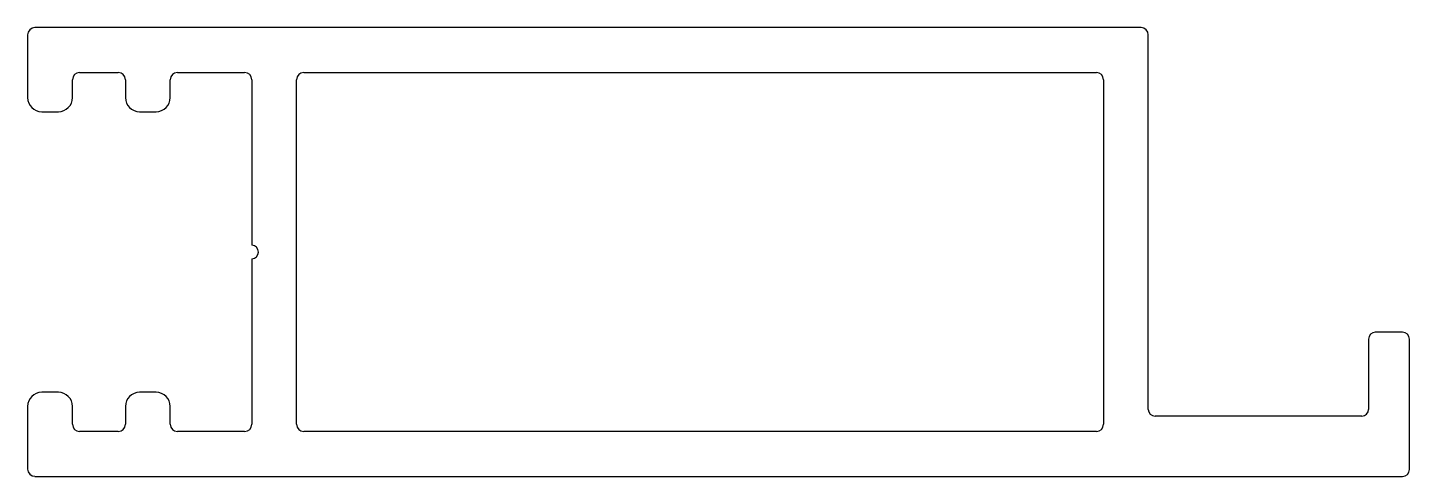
# Model space of a CAD drawing. Extents: x -38 to 40.3, y 10.7 to 36.1.
import ezdxf

# ---------------------------------------------------------------- set-up
doc = ezdxf.new("R2010")
doc.units = 0
doc.layers.get('0').update_dxf_attribs({"linetype": 'CONTINUOUS'})

msp = doc.modelspace()

# ---------------------------------------------------------------- linework, layer by layer
at = {"linetype": 'CONTINUOUS'}
for p, q in [((-6.226, 36.075), (-37.569, 36.075)), ((25.118, 36.075), (-6.226, 36.075)), ((-37.976, 35.669), (-37.976, 32.115)), ((25.524, 14.467), (25.524, 35.669)), ((-35.436, 32.115), (-35.436, 33.129)), ((-35.029, 33.535), (-32.842, 33.535)), ((-32.436, 33.129), (-32.436, 32.115)), ((-29.896, 32.115), (-29.896, 33.129)), ((-29.489, 33.535), (-25.682, 33.535)), ((-25.276, 33.129), (-25.276, 23.756)), ((-37.176, 31.315), (-36.236, 31.315)), ((-31.636, 31.315), (-30.696, 31.315)), ((-25.276, 22.994), (-25.276, 13.622)), ((39.933, 18.828), (38.384, 18.828)), ((38.003, 18.447), (38.003, 14.467)), ((40.314, 11.056), (40.314, 18.447)), ((-36.236, 15.435), (-37.176, 15.435)), ((-30.696, 15.435), (-31.636, 15.435)), ((-37.976, 14.635), (-37.976, 11.082)), ((-35.436, 13.622), (-35.436, 14.635)), ((-32.436, 14.635), (-32.436, 13.622)), ((-29.896, 13.622), (-29.896, 14.635)), ((37.622, 14.086), (25.905, 14.086)), ((-32.842, 13.215), (-35.029, 13.215)), ((-25.682, 13.215), (-29.489, 13.215)), ((-37.569, 10.675), (39.933, 10.675))]:
    msp.add_line(p, q, dxfattribs=at)
for p, q in [((-22.736, 13.622), (-22.736, 33.129)), ((-22.329, 33.535), (22.578, 33.535)), ((22.984, 33.129), (22.984, 13.622)), ((22.578, 13.215), (-22.329, 13.215))]:
    msp.add_line(p, q)
for centre, radius, start, end in [((-37.569, 35.669), 0.406, 90, 180), ((25.118, 35.669), 0.406, 0, 90), ((-35.029, 33.129), 0.406, 90, 180), ((-32.842, 33.129), 0.406, 360, 90), ((-29.489, 33.129), 0.406, 90, 180), ((-25.682, 33.129), 0.406, 360, 90), ((-37.176, 32.115), 0.8, 180, 270), ((-36.236, 32.115), 0.8, 270, 0), ((-31.636, 32.115), 0.8, 180, 270), ((-30.696, 32.115), 0.8, 270, 0), ((-25.276, 23.375), 0.381, 0, 90), ((-25.276, 23.375), 0.381, 270, 0), ((38.384, 18.447), 0.381, 90, 180), ((39.933, 18.447), 0.381, 0, 90), ((-37.176, 14.635), 0.8, 90, 180), ((-36.236, 14.635), 0.8, 0, 90), ((-31.636, 14.635), 0.8, 90, 180), ((-30.696, 14.635), 0.8, 0, 90), ((25.905, 14.467), 0.381, 180, 270), ((37.622, 14.467), 0.381, 270, 0), ((-35.029, 13.622), 0.406, 180, 270), ((-32.842, 13.622), 0.406, 270, 360), ((-29.489, 13.622), 0.406, 180, 270), ((-25.682, 13.622), 0.406, 270, 360), ((-37.569, 11.082), 0.406, 180, 270), ((39.933, 11.056), 0.381, 270, 0)]:
    msp.add_arc(centre, radius, start, end, dxfattribs=at)
for centre, start, end in [((-22.329, 33.129), 90, 180), ((22.578, 33.129), 0, 90), ((-22.329, 13.622), 180, 270), ((22.578, 13.622), 270, 360)]:
    msp.add_arc(centre, 0.406, start, end)

doc.saveas('drawing.dxf')
